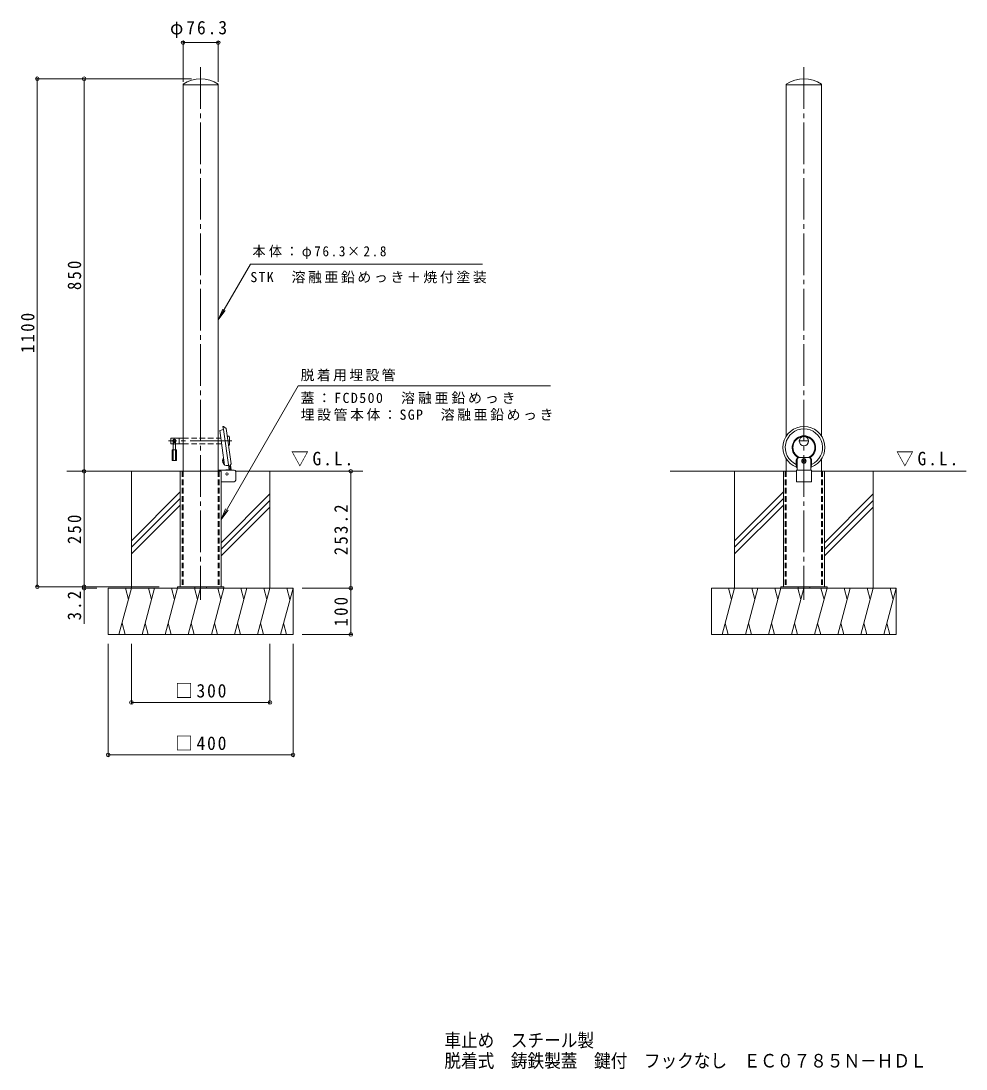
# Model space of a CAD drawing. Units: millimetres at full size, sheet at 1:10. Extents: x -1695 to 1828, y -1371 to 899.
# Drawn here: x -1695 to 351, y -1371 to 899 of the extents above; entities that cross this region are included whole.
import ezdxf
from ezdxf.enums import TextEntityAlignment as Align

# ---------------------------------------------------------------- set-up
doc = ezdxf.new("R2010")
doc.units = ezdxf.units.MM
doc.header["$LTSCALE"] = 10
doc.header["$PDMODE"] = 32
doc.header["$PDSIZE"] = 8
for name, pattern in [('CHAIN1', [8, 5, -1, 1, -1]), ('CHAIN2', [12, 9, -1, 1, -1]), ('DASHED1', [1.8, 1.2, -0.6])]:
    doc.linetypes.add(name, pattern=pattern)
for name, color, linetype, lineweight in [('C-0', 4, 'Continuous', 9), ('C-1', 2, 'Continuous', 9), ('C-2', 3, 'Continuous', 9), ('C-3', 4, 'Continuous', 9), ('C-4', 7, 'Continuous', 9), ('C-5', 7, 'Continuous', 9), ('C-6', 6, 'Continuous', 9), ('C-7', 2, 'Continuous', 9), ('C-9', 7, 'Continuous', 9), ('C-B', 2, 'Continuous', 9), ('C-E', 4, 'Continuous', 9)]:
    doc.layers.add(name, color=color, linetype=linetype, lineweight=lineweight)
doc.layers.add('F-5_F-5ﾚｲﾔ', color=2, linetype='Continuous')
doc.styles.add('ＭＳ ゴシック', font='')
doc.styles.get('ＭＳ ゴシック').set_extended_font_data('MS Gothic')

msp = doc.modelspace()

# ---------------------------------------------------------------- linework, layer by layer
at = {"layer": 'C-0', "color": 7, "linetype": 'CHAIN2'}
for p, q in [((-1306.34, 798.48), (-1306.34, -354.72)), ((0, 798.48), (0, -354.72)), ((-1238.85, -10.73), (-1375.85, -10.73)), ((-11.08, -10.73), (10.47, -10.73))]:
    msp.add_line(p, q, dxfattribs=at)
at = {"layer": 'C-0'}
for p, q in [((-1257.11, 13.98), (-1264.89, 11.88)), ((-1264.89, 11.88), (-1254.33, -63.25)), ((-1245.6, -67.87), (-1257.11, 13.98)), ((-1256.5, 20.28), (-1250.81, 15.88)), ((-1240.07, -60.54), (-1250.81, 15.88)), ((-1251.24, -63.66), (-1254.33, -63.25)), ((-1251.24, -63.66), (-1251.19, -64.03)), ((-1251.19, -64.03), (-1246.15, -63.95)), ((-1245.6, -67.87), (-1244.23, -67)), ((-1244.23, -67), (-1240.07, -60.54)), ((-16.5, -51.77), (-16.5, -61.76)), ((-15.9, -67.56), (-16.5, -61.76)), ((-15.9, -67.56), (-15.5, -68.24)), ((-15.5, -51.78), (-15.5, -68.24)), ((-13.46, -46.43), (-10, -46.43)), ((13.46, -46.43), (10, -46.43)), ((15.5, -51.78), (15.5, -68.24)), ((15.9, -67.56), (15.5, -68.24)), ((15.9, -67.56), (16.5, -61.76)), ((16.5, -51.77), (16.5, -61.76))]:
    msp.add_line(p, q, dxfattribs=at)
at = {"layer": 'C-0', "color": 2}
for p, q in [((-16.3, -76.52), (-44.56, -76.52)), ((-16.3, -73.92), (-16.3, -98.92)), ((16.3, -76.52), (44.56, -76.52)), ((16.3, -98.92), (-16.3, -98.92))]:
    msp.add_line(p, q, dxfattribs=at)
at = {"layer": 'C-0'}
msp.add_lwpolyline([(-1256.5, 20.28), (-1258.03, 20.57), (-1257.11, 13.98)], dxfattribs=at)
at = {"layer": 'C-0', "color": 2}
msp.add_lwpolyline([(-16.3, -73.92), (16.3, -73.92), (16.3, -98.92)], dxfattribs=at)
at = {"layer": 'C-0'}
msp.add_circle((0, -11.04), 10, dxfattribs=at)
for centre, radius, start, end in [((0, -24.93), 45.5, 290.45371, 249.40489), ((0, -24.93), 40.35, 294.13713, 245.86287), ((0, -24.93), 25.37, 302.06008, 237.93992), ((0, -24.93), 23.71, 96.0837, 245.05391), ((0, -24.93), 23.71, 294.94609, 83.9163), ((-10, -51.93), 6.5, 122.1988, 178.53222), ((0, -24.93), 45.5, 249.40489, 249.54629), ((-10, -51.93), 5.5, 90, 178.4044), ((10, -51.93), 5.5, 1.5956, 90), ((10, -51.93), 6.5, 1.46778, 57.8012)]:
    msp.add_arc(centre, radius, start, end, dxfattribs=at)
at = {"layer": 'C-1', "color": 3}
for p, q in [((-38.15, -49.73), (-38.15, -76.52)), ((38.15, -49.73), (38.15, -76.52))]:
    msp.add_line(p, q, dxfattribs=at)
at = {"layer": 'C-1'}
for p, q in [((-1350.89, -326.52), (-1350.89, -76.52)), ((-1350.89, -76.52), (-1261.79, -76.52)), ((-1233.69, -73.92), (-1268.19, -73.92)), ((-1261.79, -326.52), (-1261.79, -76.52)), ((-1230.39, -95.62), (-1230.39, -77.22)), ((-44.55, -326.52), (-44.55, -76.52)), ((44.55, -326.52), (44.55, -76.52)), ((-1233.69, -98.92), (-1261.79, -98.92)), ((-1356.34, -326.52), (-1256.34, -326.52)), ((-1356.34, -326.52), (-1356.34, -329.72)), ((-1318.84, -326.52), (-1318.84, -329.72)), ((-1293.84, -326.52), (-1293.84, -329.72)), ((-1256.34, -326.52), (-1256.34, -329.72)), ((-50, -326.52), (50, -326.52)), ((-50, -326.52), (-50, -329.72)), ((-12.5, -326.52), (-12.5, -329.72)), ((12.5, -326.52), (12.5, -329.72)), ((50, -326.52), (50, -329.72))]:
    msp.add_line(p, q, dxfattribs=at)
at = {"layer": 'C-1', "linetype": 'DASHED1'}
for p, q in [((-1346.69, -76.52), (-1346.69, -326.52)), ((-1265.99, -76.52), (-1265.99, -326.52)), ((-40.35, -76.52), (-40.35, -326.52)), ((40.35, -76.52), (40.35, -326.52))]:
    msp.add_line(p, q, dxfattribs=at)
at = {"layer": 'C-1'}
for centre, start, end in [((-1233.69, -77.22), 0, 90), ((-1233.69, -95.62), 270, 0)]:
    msp.add_arc(centre, 3.3, start, end, dxfattribs=at)
at = {"layer": 'C-2'}
for p, q in [((-1344.49, 761.82), (-1344.49, -76.52)), ((-1268.19, 760.48), (-1344.49, 760.48)), ((-1268.19, 761.82), (-1268.19, -76.52)), ((-38.15, -0.14), (-38.15, 761.82)), ((-38.15, 760.48), (38.15, 760.48)), ((38.15, -0.14), (38.15, 761.82))]:
    msp.add_line(p, q, dxfattribs=at)
at = {"layer": 'C-2', "linetype": 'DASHED1'}
for p, q in [((-1344.49, -76.52), (-1344.49, -326.52)), ((-1268.19, -76.52), (-1268.19, -326.52)), ((-38.15, -76.52), (-38.15, -326.52)), ((38.15, -76.52), (38.15, -326.52))]:
    msp.add_line(p, q, dxfattribs=at)
at = {"layer": 'C-2'}
for centre in [(-1306.34, 705.23), (0, 705.23)]:
    msp.add_arc(centre, 68.24, 56.01092, 123.98908, dxfattribs=at)
at = {"layer": 'C-3'}
for p, q in [((-1370.85, -15.73), (-1370.85, -5.73)), ((-1369.85, -4.73), (-1344.49, -4.73)), ((-1369.85, -16.73), (-1365.6, -16.73)), ((-1344.49, -16.73), (-1361.1, -16.73)), ((-1352.85, -4.73), (-1352.85, -16.73)), ((-1262.56, -4.73), (-1268.19, -4.73)), ((-1260.87, -16.73), (-1268.19, -16.73)), ((-1245.35, -0.73), (-1248.48, -0.73)), ((-1245.35, -20.73), (-1245.66, -20.73)), ((-1243.85, -2.23), (-1243.85, -19.23))]:
    msp.add_line(p, q, dxfattribs=at)
at = {"layer": 'C-3', "color": 6, "linetype": 'CHAIN1'}
for p, q in [((-1360.47, -11.98), (-1366.32, -11.98)), ((-1363.35, -3.65), (-1363.35, -18.26))]:
    msp.add_line(p, q, dxfattribs=at)
at = {"layer": 'C-3', "color": 6}
for p, q in [((-1365.6, -11.98), (-1365.6, -29.73)), ((-1361.1, -11.98), (-1361.1, -29.73)), ((-1368.35, -29.73), (-1368.35, -53.23)), ((-1358.35, -29.73), (-1368.35, -29.73)), ((-1366.1, -29.73), (-1366.1, -53.23)), ((-1360.6, -29.73), (-1360.6, -53.23)), ((-1358.35, -29.73), (-1358.35, -53.23)), ((-1358.35, -53.23), (-1368.35, -53.23))]:
    msp.add_line(p, q, dxfattribs=at)
at = {"layer": 'C-3', "linetype": 'DASHED1'}
for p, q in [((-1344.49, -4.73), (-1267.44, -4.73)), ((-1344.49, -16.73), (-1267.44, -16.73))]:
    msp.add_line(p, q, dxfattribs=at)
at = {"layer": 'C-3'}
for centre, radius, start, end in [((-1369.85, -5.73), 1, 90, 180), ((-1369.85, -15.73), 1, 180, 270), ((-1363.35, -10.73), 3.5, 310.00481, 229.99519), ((-1245.35, -2.23), 1.5, 0, 90), ((-1245.35, -19.23), 1.5, 270, 0)]:
    msp.add_arc(centre, radius, start, end, dxfattribs=at)
at = {"layer": 'C-3', "color": 6}
msp.add_arc((-1363.35, -11.98), 2.25, 0, 180, dxfattribs=at)
at = {"layer": 'C-3', "color": 6, "linetype": 'DASHED1'}
msp.add_arc((-1363.35, -11.98), 2.25, 180, 0, dxfattribs=at)
at = {"layer": 'C-4'}
for p, q in [((-1344.49, 854.74), (-1344.49, 767.22)), ((-1344.49, 851.74), (-1268.19, 851.74)), ((-1268.19, 854.74), (-1268.19, 767.22)), ((-1662.96, 773.48), (-1326.34, 773.48)), ((-1659.96, 773.48), (-1659.96, -326.52)), ((-1558.77, 773.48), (-1558.77, -76.52)), ((-1558.77, -76.52), (-1558.77, -406.62)), ((-981.42, -76.52), (-981.42, -329.72)), ((-1662.96, -326.52), (-1396.34, -326.52)), ((-1561.77, -329.72), (-1530.88, -329.72)), ((-978.42, -329.72), (-1086.34, -329.72)), ((-981.42, -329.72), (-981.42, -429.72)), ((-978.42, -429.72), (-1086.34, -429.72)), ((-1506.34, -693.62), (-1506.34, -449.72)), ((-1456.34, -580.03), (-1456.34, -449.72)), ((-1156.34, -580.03), (-1156.34, -449.72)), ((-1106.34, -693.62), (-1106.34, -449.72)), ((-1456.34, -577.03), (-1156.34, -577.03)), ((-1506.34, -690.62), (-1106.34, -690.62))]:
    msp.add_line(p, q, dxfattribs=at)
for p in [(-1344.49, 851.74), (-1268.19, 851.74), (-1659.96, 773.48), (-1558.77, 773.48), (-1558.77, -76.52), (-981.42, -76.52), (-1659.96, -326.52), (-1558.77, -326.52), (-1558.77, -329.72), (-981.42, -329.72), (-981.42, -429.72), (-1456.34, -577.03), (-1156.34, -577.03), (-1506.34, -690.62), (-1106.34, -690.62)]:
    msp.add_point(p, dxfattribs=at)
at = {"layer": 'C-5'}
for p, q in [((-1198.67, 371.88), (-696.17, 371.88)), ((-1268.13, 251.57), (-1252.91, 271.4)), ((-1261.78, -180.67), (-1095.48, 108.95)), ((-548.7, 108.95), (-1095.48, 108.95)), ((-1261.78, -180.67), (-1252.27, -157.55)), ((-1261.78, -180.67), (-1246.61, -160.8))]:
    msp.add_line(p, q, dxfattribs=at)
msp.add_lwpolyline([(-1198.67, 371.88), (-1268.13, 251.57), (-1258.56, 274.67)], dxfattribs=at)
at = {"layer": 'C-6', "color": 2}
for p, q in [((-1258.09, -52.35), (-1258.77, -53.25)), ((-1255.8, -52.84), (-1258.77, -53.25)), ((-1258.15, -57.61), (-1258.77, -53.25)), ((-1255.18, -57.19), (-1258.15, -57.61)), ((-1257.25, -58.29), (-1258.15, -57.61)), ((-1255.91, -52.04), (-1258.09, -52.35)), ((-1257.25, -58.29), (-1258.09, -52.35)), ((-1255.07, -57.99), (-1257.25, -58.29)), ((-1241.75, -72.27), (-1242.81, -64.78)), ((-1239.91, -73.92), (-1241.48, -62.73)), ((-15, -73.92), (-15, -51.83)), ((10, -46.83), (-10, -46.83)), ((15, -51.83), (15, -73.92))]:
    msp.add_line(p, q, dxfattribs=at)
at = {"layer": 'C-6', "color": 2, "linetype": 'CHAIN2'}
msp.add_line((4.54, -54.13), (-4.54, -54.13), dxfattribs=at)
at = {"layer": 'C-6'}
for p, q in [((-1596.17, -76.52), (-1350.89, -76.52)), ((-1456.34, -329.72), (-1456.34, -76.52)), ((-955.32, -76.52), (-1230.47, -76.52)), ((-1156.34, -329.72), (-1156.34, -76.52)), ((-289.83, -76.52), (-44.56, -76.52)), ((-150, -329.72), (-150, -76.52)), ((351.02, -76.52), (44.56, -76.52)), ((150, -329.72), (150, -76.52)), ((-1350.89, -121.27), (-1456.34, -226.72)), ((-1350.89, -135.41), (-1456.34, -240.86)), ((-1156.34, -125.6), (-1261.79, -231.05)), ((-44.56, -121.28), (-150, -226.72)), ((-44.56, -135.42), (-150, -240.86)), ((150, -125.6), (44.56, -231.03)), ((-1350.89, -149.55), (-1456.34, -255)), ((-1156.34, -139.74), (-1261.79, -245.19)), ((-1156.34, -153.88), (-1261.79, -259.33)), ((-44.56, -149.56), (-150, -255)), ((150, -139.74), (44.56, -245.17)), ((150, -153.88), (44.56, -259.32)), ((-1506.34, -329.72), (-1106.34, -329.72)), ((-1506.34, -429.72), (-1506.34, -329.72)), ((-1456.34, -329.72), (-1483.14, -429.72)), ((-1469.39, -329.72), (-1462.87, -354.07)), ((-1406.34, -329.72), (-1433.14, -429.72)), ((-1419.39, -329.72), (-1412.87, -354.07)), ((-1356.34, -329.72), (-1383.14, -429.72)), ((-1369.39, -329.72), (-1362.87, -354.07)), ((-1306.34, -329.72), (-1333.14, -429.72)), ((-1319.39, -329.72), (-1312.87, -354.07)), ((-1256.34, -329.72), (-1283.14, -429.72)), ((-1269.39, -329.72), (-1262.87, -354.07)), ((-1206.34, -329.72), (-1233.14, -429.72)), ((-1219.39, -329.72), (-1212.87, -354.07)), ((-1156.34, -329.72), (-1183.14, -429.72)), ((-1169.39, -329.72), (-1162.87, -354.07)), ((-1106.34, -329.72), (-1133.14, -429.72)), ((-1119.39, -329.72), (-1112.87, -354.07)), ((-1106.34, -429.72), (-1106.34, -329.72)), ((-200, -329.72), (200, -329.72)), ((-200, -429.72), (-200, -329.72)), ((-150, -329.72), (-176.79, -429.72)), ((-163.05, -329.72), (-156.52, -354.07)), ((-100, -329.72), (-126.79, -429.72)), ((-113.05, -329.72), (-106.52, -354.07)), ((-50, -329.72), (-76.79, -429.72)), ((-63.05, -329.72), (-56.52, -354.07)), ((0, -329.72), (-26.79, -429.72)), ((-13.05, -329.72), (-6.52, -354.07)), ((50, -329.72), (23.21, -429.72)), ((36.95, -329.72), (43.48, -354.07)), ((100, -329.72), (73.21, -429.72)), ((86.95, -329.72), (93.48, -354.07)), ((150, -329.72), (123.21, -429.72)), ((136.95, -329.72), (143.48, -354.07)), ((200, -329.72), (173.21, -429.72)), ((186.95, -329.72), (193.48, -354.07)), ((200, -429.72), (200, -329.72)), ((-1470.09, -429.72), (-1476.61, -405.37)), ((-1420.09, -429.72), (-1426.61, -405.37)), ((-1370.09, -429.72), (-1376.61, -405.37)), ((-1320.09, -429.72), (-1326.61, -405.37)), ((-1270.09, -429.72), (-1276.61, -405.37)), ((-1220.09, -429.72), (-1226.61, -405.37)), ((-1170.09, -429.72), (-1176.61, -405.37)), ((-1120.09, -429.72), (-1126.61, -405.37)), ((-163.75, -429.72), (-170.27, -405.37)), ((-113.75, -429.72), (-120.27, -405.37)), ((-63.75, -429.72), (-70.27, -405.37)), ((-13.75, -429.72), (-20.27, -405.37)), ((36.25, -429.72), (29.73, -405.37)), ((86.25, -429.72), (79.73, -405.37)), ((136.25, -429.72), (129.73, -405.37)), ((186.25, -429.72), (179.73, -405.37)), ((-1506.34, -429.72), (-1106.34, -429.72)), ((-200, -429.72), (200, -429.72))]:
    msp.add_line(p, q, dxfattribs=at)
at = {"layer": 'C-6', "color": 2, "linetype": 'DASHED1'}
for p, q in [((-1251.36, -73.64), (-1241.65, -72.27)), ((-1241.52, -73.92), (-1241.75, -72.27))]:
    msp.add_line(p, q, dxfattribs=at)
at = {"layer": 'C-6', "color": 2}
for centre, radius, start, end in [((-10, -51.83), 5, 90, 180), ((10, -51.83), 5, 0, 90), ((-1241.86, -70.79), 1.5, 278, 8)]:
    msp.add_arc(centre, radius, start, end, dxfattribs=at)
at = {"layer": 'C-6', "color": 2, "linetype": 'DASHED1'}
msp.add_arc((-1250.66, -78.59), 5, 98, 111.11628, dxfattribs=at)
at = {"layer": 'C-7'}
for p, q in [((-1.5, -55), (-1.5, -53.27)), ((0, -55.87), (-1.5, -55)), ((1.5, -55), (0, -55.87))]:
    msp.add_line(p, q, dxfattribs=at)
msp.add_lwpolyline([(1.5, -55), (1.5, -53.27), (0, -52.4), (-1.5, -53.27)], dxfattribs=at)
for radius in [4.75, 4.25]:
    msp.add_circle((0, -54.13), radius, dxfattribs=at)
at = {"layer": 'C-9'}
for p, q in [((-1244.75, -73.92), (-1245.6, -67.87)), ((-15, -51.93), (-15, -68.8)), ((15, -51.93), (15, -68.8)), ((-1253.52, -73.92), (-1244.92, -72.72))]:
    msp.add_line(p, q, dxfattribs=at)
msp.add_arc((-1245.37, -69.55), 3.2, 278, 8, dxfattribs=at)
at = {"layer": 'C-B'}
for p, q in [((-1258.17, -50.34), (-1257.84, -49.54)), ((-1258.17, -50.34), (-1257.89, -52.32)), ((-1256.29, -49.32), (-1257.84, -49.54)), ((-1257.05, -58.26), (-1256.77, -60.24)), ((-1256.77, -60.24), (-1256.24, -60.93)), ((-1254.69, -60.71), (-1256.24, -60.93))]:
    msp.add_line(p, q, dxfattribs=at)
at = {"layer": 'C-E'}
msp.add_circle((-1249.34, -82.22), 2.5, dxfattribs=at)

# ---------------------------------------------------------------- texts
at = {"layer": 'C-4', "color": 2, "char_height": 29.33, "attachment_point": 7, "style": 'ＭＳ ゴシック'}
for s, insert in [('\\T1.22;\\W0.95;φ76.3', (-1372.59, 861.74)), ('\\T1.21;\\W0.95;□300', (-1361.34, -567.03)), ('\\T1.21;\\W0.95;□400', (-1361.34, -680.62))]:
    msp.add_mtext(s, dxfattribs=dict(at, insert=insert))
at = {"layer": 'C-4', "color": 2, "char_height": 29.33, "attachment_point": 7, "rotation": 90, "style": 'ＭＳ ゴシック'}
for s, insert in [('\\T1.27;\\W0.9;850', (-1564.77, 315.98)), ('\\T1.28;\\W0.9;1100', (-1665.96, 179.73)), ('\\T1.28;\\W0.9;253.2', (-987.42, -258.12)), ('\\T1.27;\\W0.9;250', (-1564.77, -234.02)), ('\\T1.27;\\W0.9;3.2', (-1564.77, -399.18)), ('\\T1.27;\\W0.9;100', (-987.42, -412.22))]:
    msp.add_mtext(s, dxfattribs=dict(at, insert=insert))
at = {"layer": 'C-5', "char_height": 21.99, "attachment_point": 7, "style": 'ＭＳ ゴシック'}
for s, insert in [('\\T1.25;\\W0.95;本体：φ76.3×2.8', (-1194.19, 383.1)), ('\\T1.19;STK\u3000溶融亜鉛めっき＋焼付塗装', (-1198.67, 330.58)), ('\\T1.17;脱着用埋設管', (-1089.77, 118.35)), ('\\T1.21;蓋：FCD500\u3000溶融亜鉛めっき', (-1089.77, 69.05)), ('\\T1.19;埋設管本体：SGP\u3000溶融亜鉛めっき', (-1089.77, 32.73))]:
    msp.add_mtext(s, dxfattribs=dict(at, insert=insert))
at = {"layer": 'C-5', "color": 2, "char_height": 29.33, "attachment_point": 7, "style": 'ＭＳ ゴシック'}
for insert in [(-1110.47, -66.15), (199.63, -66.15)]:
    msp.add_mtext('\\T1.22;\\W0.95;▽G.L.', dxfattribs=dict(at, insert=insert))
at = {"layer": 'F-5_F-5ﾚｲﾔ', "style": 'ＭＳ ゴシック', "width": 0.9}
for s, p in [('車止め\u3000スチール製', (-778.5, -1332)), ('脱着式\u3000鋳鉄製蓋\u3000鍵付\u3000フックなし\u3000ＥＣ０７８５Ｎ－ＨＤＬ', (-778.5, -1376.28))]:
    msp.add_text(s, height=29.33, dxfattribs=at).set_placement(p, align=Align.BOTTOM_LEFT)

doc.saveas('drawing.dxf')
